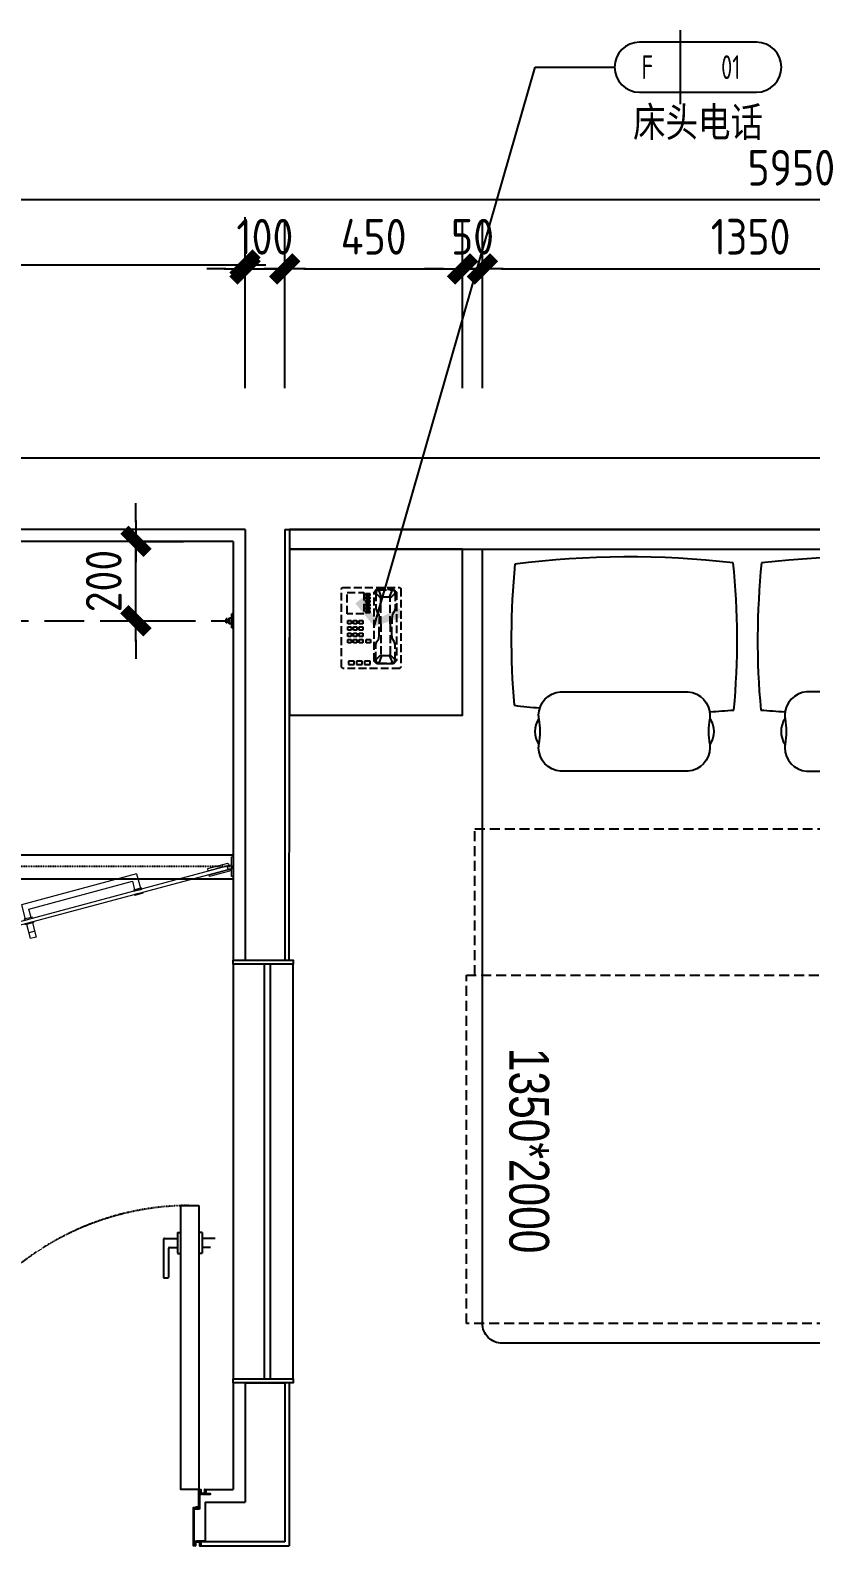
# Model space of a CAD drawing. Extents: x 220391 to 385981, y 332279 to 483868.
# Drawn here: x 259999 to 261963, y 471485 to 475302 of the extents above; entities that cross this region are included whole.
import ezdxf
from ezdxf.enums import TextEntityAlignment as Align

# ---------------------------------------------------------------- set-up
doc = ezdxf.new("R2010")
doc.units = 0
doc.header["$MEASUREMENT"] = 0
for name, pattern in [('115C2家具布置$0$DASH', [0.35, 0.25, -0.1]), ('DASH', [0.35, 0.25, -0.1]), ('DOM-虚线', [0.35, 0.25, -0.1]), ('HIDDEN', [0.375, 0.25, -0.125, 0, 0]), ('HIDDEN2', [0.1875, 0.125, -0.0625])]:
    doc.linetypes.add(name, pattern=pattern)
for name, color, linetype in [('0-索引文字', 50, 'Continuous'), ('F-洁具-DOM', 1, 'Continuous'), ('F-活动家私(0.25)-DOM', 51, 'Continuous'), ('墙体', 4, 'Continuous')]:
    doc.layers.add(name, color=color, linetype=linetype)
doc.layers.add('115C2家具布置$0$P-10-洁具、厨具-Time', color=1, linetype='Continuous', lineweight=0)
doc.styles.add('DOM-romans.shx', font='dim.shx')
doc.styles.add('st', font='', dxfattribs={"width": 0.7})
doc.styles.add('家具平面底图$0$st', font='')
doc.styles.get('st').set_extended_font_data('SimSun')
doc.styles.get('家具平面底图$0$st').set_extended_font_data('YouYuan')
doc.dimstyles.new('DOM_DIM_1 80', dxfattribs={"dimscale": 60, "dimtxt": 1.5, "dimasz": 0.8, "dimexe": 2, "dimexo": 1.5, "dimgap": 0.6, "dimtad": 1, "dimdec": 0, "dimrnd": 5, "dimzin": 12, "dimdsep": 46, "dimtxsty": 'DOM-romans.shx', "dimblk": 'DOM_Dimension_Tick', "dimcen": 0.125, "dimclrd": 44, "dimclre": 44, "dimclrt": 50, "dimadec": 0, "dimazin": 0, "dimtfac": 1, "dimtdec": 0, "dimtix": 1, "dimtmove": 2, "dimatfit": 3, "dimldrblk": 'DOM_Leader_Arrow', "dimfxl": 0, "dimtvp": 1, "dimtolj": 1, "dimtzin": 0, "dimarcsym": 0})

# ---------------------------------------------------------------- blocks, each defined once
blk = doc.blocks.new('*U382')
at = {"color": 8}
for p, q in [((225229.4, -9382.4), (225219.8, -9418.2)), ((225243.9, -9386.3), (225229.4, -9382.4)), ((225234.3, -9422), (225243.9, -9386.3)), ((225240, -9400.8), (225225.5, -9396.9))]:
    blk.add_line(p, q, dxfattribs=at)
for p, q in [((224529.3, -9571.6), (224529.3, -9555.6)), ((224529.3, -9555.6), (224565.3, -9555.6)), ((224565.3, -9571.6), (224529.3, -9571.6)), ((224531.3, -9557.6), (224555.3, -9557.6)), ((224531.3, -9560.6), (224532.3, -9559.6)), ((224531.3, -9566.6), (224531.3, -9560.6)), ((224531.3, -9566.6), (224532.3, -9567.6)), ((224555.3, -9569.6), (224531.3, -9569.6)), ((225084.3, -9559.6), (224532.3, -9559.6)), ((225084.3, -9567.6), (224532.3, -9567.6)), ((224555.3, -9559.6), (224555.3, -9557.6)), ((224565.3, -9559.6), (224555.3, -9559.6)), ((224555.3, -9559.6), (224555.3, -9559.6)), ((224565.3, -9567.6), (224555.3, -9567.6)), ((224555.3, -9567.6), (224555.3, -9569.6)), ((224563.3, -9569.6), (224563.3, -9569.6)), ((224565.3, -9555.6), (224565.3, -9559.6)), ((224565.3, -9571.6), (224565.3, -9567.6)), ((225084.3, -9559.6), (225085.3, -9560.6)), ((225084.3, -9567.6), (225085.3, -9566.6)), ((225085.3, -9560.6), (225085.3, -9566.6))]:
    blk.add_line(p, q)
at = {"ltscale": 1000}
blk.add_line((224531.3, -9569.6), (224531.3, -9557.6), dxfattribs=at)
for points in [[(225724.9, -9563.9), (225723.7, -9564.6), (225107.4, -9399.4), (225106.7, -9398.2), (225108.3, -9392.4), (225109.5, -9391.7), (225725.8, -9556.8), (225726.5, -9558.1)], [(225678.7, -9543.2), (225731.8, -9557.4), (225732.3, -9555.5), (225730.2, -9551.8), (225680, -9538.4)], [(225735.3, -9588.6), (225739.3, -9588.6), (225739.3, -9538.6), (225735.3, -9538.6)], [(225676.1, -9552.9), (225729.2, -9567.1), (225728.7, -9569), (225725, -9571.1), (225674.8, -9557.7)], [(225724.4, -9565.8), (225734.1, -9568.4), (225736.6, -9558.7), (225727, -9556.1)]]:
    blk.add_lwpolyline(points, close=True)
at = {"color": 8}
for points in [[(225230.7, -9435.6), (225213.3, -9430.9), (225214, -9428), (225216.9, -9428.8)], [(225234.3, -9422), (225216.9, -9417.4), (225216.1, -9420.3), (225219, -9421.1)], [(225216.9, -9428.8), (225231.4, -9432.7), (225234.3, -9433.4), (225233.6, -9436.3), (225230.7, -9435.6)], [(225219, -9421.1), (225233.5, -9424.9), (225236.4, -9425.7), (225237.2, -9422.8), (225234.3, -9422)], [(225496.4, -9545.1), (225206.6, -9467.4), (225216.2, -9431.7)], [(225230.7, -9435.6), (225225, -9456.8), (225485.8, -9526.7), (225491.5, -9505.4)], [(225505.9, -9509.3), (225488.6, -9504.7), (225489.3, -9501.8), (225492.2, -9502.5)], [(225509.6, -9495.8), (225492.2, -9491.1), (225491.4, -9494), (225494.3, -9494.8)], [(225492.2, -9502.5), (225506.7, -9506.4), (225509.6, -9507.2), (225508.8, -9510.1), (225505.9, -9509.3)], [(225494.3, -9494.8), (225508.8, -9498.7), (225511.7, -9499.5), (225512.5, -9496.6), (225509.6, -9495.8)], [(225496.4, -9545.1), (225505.9, -9509.3)]]:
    blk.add_lwpolyline(points, dxfattribs=at)
at = {"linetype": '115C2家具布置$0$DASH', "ltscale": 0.2}
blk.add_arc((225720.2, -9561.6), 634.8, 164.8195, 180.1805, dxfattribs=at)
at = {"layer": 'Defpoints', "color": 8, "linetype": '115C2家具布置$0$DASH', "ltscale": 0.1}
blk.add_line((225735.3, -9563.6), (224531.3, -9563.6), dxfattribs=at)
blk = doc.blocks.new('ehrhhsss')
at = {"layer": 'F-活动家私(0.25)-DOM', "color": 8, "linetype": 'DOM-虚线', "ltscale": 80}
for p, q in [((301231.8, 416361.5), (301234.6, 416364.4)), ((301231.8, 416163.2), (301231.8, 416361.5)), ((301234.6, 416364.4), (301378.3, 416364.4)), ((301313.7, 416352.9), (301319.4, 416360)), ((301319.4, 416360), (301362.5, 416360)), ((301325.2, 416358.6), (301319.4, 416355.7)), ((301325.2, 416358.6), (301359.6, 416358.6)), ((301332.3, 416339.9), (301325.2, 416358.6)), ((301352.5, 416339.9), (301359.6, 416358.6)), ((301359.6, 416358.6), (301365.4, 416355.7)), ((301362.5, 416360), (301369.7, 416352.9)), ((301378.3, 416364.4), (301381.2, 416361.5)), ((301381.2, 416361.5), (301381.2, 416163.2)), ((301246.1, 416298.3), (301246.1, 416351.4)), ((301246.1, 416351.4), (301287.8, 416351.4)), ((301287.8, 416351.4), (301287.8, 416298.3)), ((301292.1, 416348.6), (301292.1, 416344.2)), ((301303.6, 416348.6), (301292.1, 416348.6)), ((301292.1, 416344.2), (301303.6, 416344.2)), ((301303.6, 416339.9), (301292.1, 416339.9)), ((301292.1, 416339.9), (301292.1, 416335.6)), ((301292.1, 416335.6), (301303.6, 416335.6)), ((301303.6, 416331.3), (301292.1, 416331.3)), ((301292.1, 416331.3), (301292.1, 416327)), ((301292.1, 416327), (301303.6, 416327)), ((301303.6, 416322.7), (301292.1, 416322.7)), ((301292.1, 416322.7), (301292.1, 416318.4)), ((301292.1, 416318.4), (301303.6, 416318.4)), ((301303.6, 416344.2), (301303.6, 416348.6)), ((301303.6, 416335.6), (301303.6, 416339.9)), ((301303.6, 416327), (301303.6, 416331.3)), ((301303.6, 416318.4), (301303.6, 416322.7)), ((301313.7, 416179), (301313.7, 416352.9)), ((301319.4, 416355.7), (301318, 416350)), ((301318, 416350), (301318, 416311.2)), ((301318, 416350), (301330.9, 416337.1)), ((301330.9, 416337.1), (301332.3, 416339.9)), ((301330.9, 416272.4), (301330.9, 416337.1)), ((301352.5, 416339.9), (301332.3, 416339.9)), ((301353.9, 416337.1), (301352.5, 416339.9)), ((301366.8, 416350), (301353.9, 416337.1)), ((301353.9, 416272.4), (301353.9, 416337.1)), ((301365.4, 416355.7), (301366.8, 416350)), ((301366.8, 416350), (301366.8, 416311.2)), ((301369.7, 416352.9), (301369.7, 416180.4)), ((301287.8, 416298.3), (301246.1, 416298.3)), ((301247.6, 416281), (301256.2, 416281)), ((301247.6, 416272.4), (301247.6, 416281)), ((301256.2, 416281), (301256.2, 416272.4)), ((301261.9, 416281), (301270.6, 416281)), ((301261.9, 416272.4), (301261.9, 416281)), ((301270.6, 416281), (301270.6, 416272.4)), ((301276.3, 416272.4), (301276.3, 416281)), ((301276.3, 416281), (301284.9, 416281)), ((301284.9, 416281), (301284.9, 416272.4)), ((301303.6, 416314.1), (301292.1, 416314.1)), ((301292.1, 416314.1), (301292.1, 416309.8)), ((301292.1, 416309.8), (301303.6, 416309.8)), ((301303.6, 416305.4), (301292.1, 416305.4)), ((301292.1, 416305.4), (301292.1, 416301.1)), ((301292.1, 416301.1), (301303.6, 416301.1)), ((301303.6, 416309.8), (301303.6, 416314.1)), ((301303.6, 416301.1), (301303.6, 416305.4)), ((301318, 416311.2), (301320.9, 416304)), ((301320.9, 416304), (301325.2, 416296.8)), ((301325.2, 416296.8), (301326.6, 416286.8)), ((301326.6, 416286.8), (301326.6, 416272.4)), ((301359.6, 416296.8), (301358.2, 416286.8)), ((301358.2, 416286.8), (301358.2, 416272.4)), ((301364, 416304), (301359.6, 416296.8)), ((301366.8, 416311.2), (301364, 416304)), ((301256.2, 416272.4), (301247.6, 416272.4)), ((301247.6, 416265.2), (301256.2, 416265.2)), ((301247.6, 416256.6), (301247.6, 416265.2)), ((301256.2, 416256.6), (301247.6, 416256.6)), ((301247.6, 416249.4), (301256.2, 416249.4)), ((301247.6, 416240.8), (301247.6, 416249.4)), ((301256.2, 416265.2), (301256.2, 416256.6)), ((301256.2, 416249.4), (301256.2, 416240.8)), ((301270.6, 416272.4), (301261.9, 416272.4)), ((301261.9, 416265.2), (301270.6, 416265.2)), ((301261.9, 416256.6), (301261.9, 416265.2)), ((301270.6, 416256.6), (301261.9, 416256.6)), ((301261.9, 416249.4), (301270.6, 416249.4)), ((301261.9, 416240.8), (301261.9, 416249.4)), ((301270.6, 416265.2), (301270.6, 416256.6)), ((301270.6, 416249.4), (301270.6, 416240.8)), ((301284.9, 416272.4), (301276.3, 416272.4)), ((301276.3, 416265.2), (301284.9, 416265.2)), ((301276.3, 416256.6), (301276.3, 416265.2)), ((301284.9, 416256.6), (301276.3, 416256.6)), ((301276.3, 416240.8), (301276.3, 416249.4)), ((301276.3, 416249.4), (301284.9, 416249.4)), ((301284.9, 416265.2), (301284.9, 416256.6)), ((301284.9, 416249.4), (301284.9, 416240.8)), ((301325.2, 416235), (301326.6, 416245.1)), ((301326.6, 416245.1), (301326.6, 416272.4)), ((301330.9, 416272.4), (301330.9, 416194.8)), ((301353.9, 416272.4), (301353.9, 416194.8)), ((301358.2, 416245.1), (301358.2, 416272.4)), ((301359.6, 416235), (301358.2, 416245.1)), ((301256.2, 416240.8), (301247.6, 416240.8)), ((301247.6, 416233.6), (301256.2, 416233.6)), ((301247.6, 416225), (301247.6, 416233.6)), ((301256.2, 416225), (301247.6, 416225)), ((301256.2, 416233.6), (301256.2, 416225)), ((301270.6, 416240.8), (301261.9, 416240.8)), ((301261.9, 416233.6), (301270.6, 416233.6)), ((301261.9, 416225), (301261.9, 416233.6)), ((301270.6, 416225), (301261.9, 416225)), ((301270.6, 416233.6), (301270.6, 416225)), ((301284.9, 416240.8), (301276.3, 416240.8)), ((301276.3, 416233.6), (301284.9, 416233.6)), ((301276.3, 416225), (301276.3, 416233.6)), ((301284.9, 416225), (301276.3, 416225)), ((301284.9, 416233.6), (301284.9, 416225)), ((301293.6, 416225), (301293.6, 416233.6)), ((301293.6, 416233.6), (301305, 416233.6)), ((301305, 416225), (301293.6, 416225)), ((301305, 416233.6), (301305, 416225)), ((301318, 416220.7), (301320.9, 416227.9)), ((301318, 416181.9), (301318, 416220.7)), ((301320.9, 416227.9), (301325.2, 416235)), ((301364, 416227.9), (301359.6, 416235)), ((301366.8, 416220.7), (301364, 416227.9)), ((301366.8, 416181.9), (301366.8, 416220.7)), ((301249, 416179), (301249, 416170.4)), ((301263.4, 416179), (301249, 416179)), ((301249, 416170.4), (301263.4, 416170.4)), ((301263.4, 416170.4), (301263.4, 416179)), ((301269.1, 416179), (301269.1, 416170.4)), ((301283.5, 416179), (301269.1, 416179)), ((301269.1, 416170.4), (301283.5, 416170.4)), ((301283.5, 416170.4), (301283.5, 416179)), ((301303.6, 416179), (301289.2, 416179)), ((301289.2, 416179), (301289.2, 416170.4)), ((301289.2, 416170.4), (301303.6, 416170.4)), ((301303.6, 416170.4), (301303.6, 416179)), ((301320.9, 416171.8), (301313.7, 416179)), ((301318, 416181.9), (301330.9, 416194.8)), ((301319.4, 416176.1), (301318, 416181.9)), ((301325.2, 416173.3), (301319.4, 416176.1)), ((301341.1, 416171.8), (301320.9, 416171.8)), ((301362.5, 416171.8), (301320.9, 416171.8)), ((301332.3, 416191.9), (301325.2, 416173.3)), ((301325.2, 416173.3), (301341, 416173.3)), ((301325.2, 416173.3), (301359.6, 416173.3)), ((301330.9, 416194.8), (301332.3, 416191.9)), ((301352.5, 416191.9), (301332.3, 416191.9)), ((301353.9, 416194.8), (301352.5, 416191.9)), ((301352.5, 416191.9), (301359.6, 416173.3)), ((301366.8, 416181.9), (301353.9, 416194.8)), ((301359.6, 416173.3), (301365.4, 416176.1)), ((301369.7, 416180.4), (301362.5, 416171.8)), ((301365.4, 416176.1), (301366.8, 416181.9)), ((301234.6, 416160.3), (301231.8, 416163.2)), ((301378.3, 416160.3), (301234.6, 416160.3)), ((301381.2, 416163.2), (301378.3, 416160.3))]:
    blk.add_line(p, q, dxfattribs=at)
blk = doc.blocks.new('A$C24FB7273')
at = {"color": 8, "linetype": 'HIDDEN', "ltscale": 100}
for p in [(-704.2, -212.5), (-1191.3, -717)]:
    blk.add_line(p, (-1191.3, -212.5), dxfattribs=at)
for points in [[(-1072.6, -594), (-1072.6, -717), (-1950, -717), (-1950, 715.5), (-1072.6, 715.5), (-1072.6, -212.5)], [(-1072.6, 693.8), (-704.2, 693.8), (-704.2, -695.4), (-1072.6, -695.4)], [(-704.2, -212.5), (-1191.3, -717)]]:
    blk.add_lwpolyline(points, dxfattribs=at)
blk.add_lwpolyline([(0, -675), (-1950, -675, -0.414214), (-2000, -625), (-2000, 625, -0.414214), (-1950, 675), (0, 675)], format="xyb", close=True)
at = {"color": 8}
for points in [[(-426.5, 532.9, 0.307692), (-491.5, 532.9, -1.888889)], [(-559, 157.2), (-559, 478.5, -0.392708), (-499.8, 533.5, -0.035252), (-491.5, 532.9, 0.092308), (-426.5, 532.9, -0.035252), (-418.1, 533.5, -0.392708), (-359, 478.5), (-359, 157.2, -0.392708), (-418.1, 102.3, -0.035252), (-426.5, 102.9, 0.092308), (-491.5, 102.9, -0.035252), (-499.8, 102.3, -0.392708), (-559, 157.2, 27.022466)], [(-426.5, 102.9, -0.307692), (-491.5, 102.9, 1.888889)], [(-559, -141.1), (-559, -462.4, 0.392708), (-499.8, -517.3, 0.035252), (-491.5, -516.7, -0.092308), (-426.5, -516.7, 0.035252), (-418.1, -517.3, 0.392708), (-359, -462.4), (-359, -141.1, 0.392708), (-418.1, -86.2, 0.035252), (-426.5, -86.7, -0.092308), (-491.5, -86.7, 0.035252), (-499.8, -86.2, 0.392708), (-559, -141.1, -27.022466)], [(-426.5, -86.7, 0.307692), (-491.5, -86.7, -1.888889)], [(-426.5, -516.7, -0.307692), (-491.5, -516.7, 1.888889)]]:
    blk.add_lwpolyline(points, format="xyb", dxfattribs=at)
for centre, radius, start, end in [((3293.2, 181.1), 3709.4, 173.5905, 174.5939), ((-224.7, -1310.4), 1912.9, 84.391, 95.0469), ((-2294.8, 303.1), 2275.6, 353.4552, 7.3296), ((3293.2, 331.1), 3709.4, 183.5253, 184.4716), ((-229, 1946.7), 1912.9, 264.724, 275.851), ((3293.2, -314.9), 3709.4, 175.5284, 176.4747), ((-229, -1930.5), 1912.9, 84.149, 95.276), ((-2294.8, -287), 2275.6, 352.6704, 6.5448), ((3293.2, -164.9), 3709.4, 185.4061, 186.4095), ((-224.7, 1326.5), 1912.9, 264.9531, 275.609)]:
    blk.add_arc(centre, radius, start, end, dxfattribs=at)
at = {"layer": 'F-活动家私(0.25)-DOM', "color": 8, "style": '家具平面底图$0$st', "width": 0.8}
blk.add_text('1350*2000', height=100, rotation=180, dxfattribs=at).set_placement((-1514.8, 557.2), align=Align.MIDDLE_CENTER)
blk = doc.blocks.new('A$C0550754B')
at = {"layer": 'F-洁具-DOM'}
for p, q in [((0, 0), (-35, 0)), ((-22.5, 11.7), (-22.5, 14.3)), ((-12.5, 14.3), (-22.5, 14.3)), ((-22.5, 11.7), (-20.8, 11.7)), ((-22.5, 6.3), (-22.5, 9)), ((-22.5, 9), (-20.8, 9)), ((-21, 0), (-21, 0)), ((-12.5, 11.7), (-14.2, 11.7)), ((-12.5, 9), (-14.2, 9)), ((-14, 0), (-14, 0)), ((-12.5, 11.7), (-12.5, 14.3)), ((-12.5, 6.3), (-12.5, 9))]:
    blk.add_line(p, q, dxfattribs=at)
blk.add_lwpolyline([(0, 0), (0, -3), (-35, -3), (-35, 0)], dxfattribs=at)
blk.add_lwpolyline([(-25, 6.3), (-25, 0), (-10, 0), (-10, 6.3)], close=True, dxfattribs=at)
for centre, start, end in [((-20.8, 10.3), 270, 90), ((-14.2, 10.3), 90, 270)]:
    blk.add_arc(centre, 1.33, start, end, dxfattribs=at)
blk = doc.blocks.new('DOM_Dimension_Tick')
at = {"color": 0, "linetype": 'ByBlock'}
for p, q in [((-1.091, 0), (0, 0)), ((0, 0), (1.091, 0))]:
    blk.add_line(p, q, dxfattribs=at)
at = {"color": 0, "linetype": 'Continuous', "const_width": 0.608}
blk.add_lwpolyline([(-0.61, -0.61), (0.61, 0.61)], dxfattribs=at)
blk = doc.blocks.new('*D594')
at = {"color": 44, "lineweight": -2, "transparency": 16777216}
for p, q in [((260264.4, 474063.1), (260264.4, 474111.1)), ((260264.4, 474015.1), (260384.4, 474015.1)), ((260264.4, 473815.1), (260264.4, 474015.1)), ((260264.4, 473815.1), (260384.4, 473815.1)), ((260264.4, 473767.1), (260264.4, 473719.1))]:
    blk.add_line(p, q, dxfattribs=at)
at = {"layer": 'Defpoints', "color": 0, "transparency": 16777216}
for p in [(260180.7, 474015.1), (260264.4, 474015.1), (260180.7, 473815.1)]:
    blk.add_point(p, dxfattribs=at)
at = {"color": 44, "lineweight": -2, "transparency": 16777216, "xscale": 48, "yscale": 48, "zscale": 48}
for p, rotation in [((260264.4, 474015.1), 270), ((260264.4, 473815.1), 90)]:
    blk.add_blockref('DOM_Dimension_Tick', p, dxfattribs=dict(at, rotation=rotation))
at = {"color": 50, "transparency": 16777216, "insert": (260183.4, 473915.1), "char_height": 90, "attachment_point": 5, "rotation": 90, "style": 'DOM-romans.shx'}
blk.add_mtext('\\A1;200', dxfattribs=at)
blk = doc.blocks.new('DOM_Leader_Arrow')
at = {"color": 0, "linetype": 'ByBlock'}
blk.add_line((0, 0), (-1.5, 0), dxfattribs=at)
for points in [[(-1.288, 1.003), (-0.895, 1.278), (-0.36, 0), (0, 0)], [(-1.288, -1.003), (-0.895, -1.278), (-0.36, 0), (0, 0)]]:
    blk.add_solid(points, dxfattribs=at)
blk = doc.blocks.new('*D598')
at = {"color": 44, "lineweight": -2, "transparency": 16777216}
for p, q in [((258939, 474411.4), (258939, 474831.4)), ((260539, 474411.4), (260539, 474831.4)), ((258987, 474711.4), (260491, 474711.4))]:
    blk.add_line(p, q, dxfattribs=at)
at = {"layer": 'Defpoints', "color": 0, "transparency": 16777216}
for p in [(260539, 474711.4), (260539, 473247.3), (258939, 473195.1)]:
    blk.add_point(p, dxfattribs=at)
at = {"color": 44, "lineweight": -2, "transparency": 16777216, "xscale": 48, "yscale": 48, "zscale": 48, "rotation": 180}
blk.add_blockref('DOM_Dimension_Tick', (258939, 474711.4), dxfattribs=at)
at = {"color": 44, "lineweight": -2, "transparency": 16777216, "xscale": 48, "yscale": 48, "zscale": 48}
blk.add_blockref('DOM_Dimension_Tick', (260539, 474711.4), dxfattribs=at)
at = {"color": 50, "transparency": 16777216, "insert": (259739, 474792.4), "char_height": 90, "attachment_point": 5, "style": 'DOM-romans.shx'}
blk.add_mtext('\\A1;1600', dxfattribs=at)
blk = doc.blocks.new('*D599')
at = {"color": 44, "lineweight": -2, "transparency": 16777216}
for p, q in [((260539, 474401.4), (260539, 474821.4)), ((260639, 474401.4), (260639, 474821.4)), ((260491, 474701.4), (260443, 474701.4)), ((260539, 474701.4), (260639, 474701.4)), ((260687, 474701.4), (260735, 474701.4))]:
    blk.add_line(p, q, dxfattribs=at)
at = {"layer": 'Defpoints', "color": 0, "transparency": 16777216}
for p in [(260639, 474701.4), (260639, 474045.1), (260539, 473237.3)]:
    blk.add_point(p, dxfattribs=at)
at = {"color": 44, "lineweight": -2, "transparency": 16777216, "xscale": 48, "yscale": 48, "zscale": 48}
blk.add_blockref('DOM_Dimension_Tick', (260539, 474701.4), dxfattribs=at)
at = {"color": 44, "lineweight": -2, "transparency": 16777216, "xscale": 48, "yscale": 48, "zscale": 48, "rotation": 180}
blk.add_blockref('DOM_Dimension_Tick', (260639, 474701.4), dxfattribs=at)
at = {"color": 50, "transparency": 16777216, "insert": (260589, 474782.4), "char_height": 90, "attachment_point": 5, "style": 'DOM-romans.shx'}
blk.add_mtext('\\A1;100', dxfattribs=at)
blk = doc.blocks.new('*D600')
at = {"color": 44, "lineweight": -2, "transparency": 16777216}
for p, q in [((260639, 474401.4), (260639, 474821.4)), ((261086.7, 474401.4), (261086.7, 474821.4)), ((260687, 474701.4), (261038.7, 474701.4))]:
    blk.add_line(p, q, dxfattribs=at)
at = {"layer": 'Defpoints', "color": 0, "transparency": 16777216}
for p in [(261086.7, 474701.4), (260639, 474045.1), (261086.7, 473995.1)]:
    blk.add_point(p, dxfattribs=at)
at = {"color": 44, "lineweight": -2, "transparency": 16777216, "xscale": 48, "yscale": 48, "zscale": 48, "rotation": 180}
blk.add_blockref('DOM_Dimension_Tick', (260639, 474701.4), dxfattribs=at)
at = {"color": 44, "lineweight": -2, "transparency": 16777216, "xscale": 48, "yscale": 48, "zscale": 48}
blk.add_blockref('DOM_Dimension_Tick', (261086.7, 474701.4), dxfattribs=at)
at = {"color": 50, "transparency": 16777216, "insert": (260862.8, 474782.4), "char_height": 90, "attachment_point": 5, "style": 'DOM-romans.shx'}
blk.add_mtext('\\A1;450', dxfattribs=at)
blk = doc.blocks.new('*D601')
at = {"color": 44, "lineweight": -2, "transparency": 16777216}
for p, q in [((261136.7, 474401.4), (261136.7, 474821.4)), ((262486.7, 474401.4), (262486.7, 474821.4)), ((261184.7, 474701.4), (262438.7, 474701.4))]:
    blk.add_line(p, q, dxfattribs=at)
at = {"layer": 'Defpoints', "color": 0, "transparency": 16777216}
for p in [(262486.7, 474701.4), (261136.7, 473995.1), (262486.7, 473995.1)]:
    blk.add_point(p, dxfattribs=at)
at = {"color": 44, "lineweight": -2, "transparency": 16777216, "xscale": 48, "yscale": 48, "zscale": 48, "rotation": 180}
blk.add_blockref('DOM_Dimension_Tick', (261136.7, 474701.4), dxfattribs=at)
at = {"color": 44, "lineweight": -2, "transparency": 16777216, "xscale": 48, "yscale": 48, "zscale": 48}
blk.add_blockref('DOM_Dimension_Tick', (262486.7, 474701.4), dxfattribs=at)
at = {"color": 50, "transparency": 16777216, "insert": (261811.7, 474782.4), "char_height": 90, "attachment_point": 5, "style": 'DOM-romans.shx'}
blk.add_mtext('\\A1;1350', dxfattribs=at)
blk = doc.blocks.new('*D606')
at = {"color": 44, "lineweight": -2, "transparency": 16777216}
for p, q in [((258939, 474575.3), (258939, 474995.3)), ((264889.3, 474575.3), (264889.3, 474995.3)), ((264841.3, 474875.3), (258987, 474875.3))]:
    blk.add_line(p, q, dxfattribs=at)
at = {"layer": 'Defpoints', "color": 0, "transparency": 16777216}
for p in [(258939, 474875.3), (258939, 473951), (264889.3, 473951)]:
    blk.add_point(p, dxfattribs=at)
at = {"color": 44, "lineweight": -2, "transparency": 16777216, "xscale": 48, "yscale": 48, "zscale": 48, "rotation": 180}
blk.add_blockref('DOM_Dimension_Tick', (258939, 474875.3), dxfattribs=at)
at = {"color": 44, "lineweight": -2, "transparency": 16777216, "xscale": 48, "yscale": 48, "zscale": 48}
blk.add_blockref('DOM_Dimension_Tick', (264889.3, 474875.3), dxfattribs=at)
at = {"color": 50, "transparency": 16777216, "insert": (261914.2, 474956.3), "char_height": 90, "attachment_point": 5, "style": 'DOM-romans.shx'}
blk.add_mtext('\\A1;5950', dxfattribs=at)
blk = doc.blocks.new('A$C3322af70')
at = {"color": 3, "ltscale": 0.001}
blk.add_lwpolyline([(-0.5, 0), (0.8, -0.8), (0, 0.5)], dxfattribs=at)
blk = doc.blocks.new('*D799')
at = {"color": 44, "lineweight": -2, "transparency": 16777216}
for p, q in [((261086.7, 474401.4), (261086.7, 474821.4)), ((261136.7, 474401.4), (261136.7, 474821.4)), ((261038.7, 474701.4), (260990.7, 474701.4)), ((261136.7, 474701.4), (261086.7, 474701.4)), ((261184.7, 474701.4), (261232.7, 474701.4))]:
    blk.add_line(p, q, dxfattribs=at)
at = {"layer": 'Defpoints', "color": 0, "transparency": 16777216}
for p in [(261086.7, 474701.4), (261086.7, 473862.9), (261136.7, 473862.9)]:
    blk.add_point(p, dxfattribs=at)
at = {"color": 44, "lineweight": -2, "transparency": 16777216, "xscale": 48, "yscale": 48, "zscale": 48}
blk.add_blockref('DOM_Dimension_Tick', (261086.7, 474701.4), dxfattribs=at)
at = {"color": 44, "lineweight": -2, "transparency": 16777216, "xscale": 48, "yscale": 48, "zscale": 48, "rotation": 180}
blk.add_blockref('DOM_Dimension_Tick', (261136.7, 474701.4), dxfattribs=at)
at = {"color": 50, "transparency": 16777216, "insert": (261111.7, 474782.4), "char_height": 90, "attachment_point": 5, "style": 'DOM-romans.shx'}
blk.add_mtext('\\A1;50', dxfattribs=at)
blk = doc.blocks.new('DOM-立面家具标注符号-002')
blk.add_line((0, 3.1), (0, -3.1))
at = {"color": 150}
blk.add_lwpolyline([(-3.4, 2.1, 1), (-3.4, -2.1), (6.4, -2.1, 1), (6.4, 2.1)], format="xyb", close=True, dxfattribs=at)
at = {"style": 'st', "width": 0.8, "flags": 4}
blk.add_attdef('ITEM6', text='', height=2.5, dxfattribs=at).set_placement((-6, 0), align=Align.MIDDLE_RIGHT)
at = {"style": 'DOM-romans.shx', "width": 0.8}
for tag, flags, p in [('NUM1', 12, (-2.75, 0)), ('NUM2', 4, (4.25, 0)), ('NUM4', 4, (1.5, -4.6)), ('NUM5', 4, (1.5, -7.6))]:
    blk.add_attdef(tag, text='', height=2, dxfattribs=dict(at, flags=flags)).set_placement(p, align=Align.MIDDLE)
at = {"style": 'st', "width": 0.8, "flags": 4}
blk.add_attdef('NUM3', text='', height=2.5, dxfattribs=at).set_placement((9, 0), align=Align.MIDDLE_LEFT)
blk.add_attdef('NUM7', text='', height=2.5, dxfattribs=at).set_placement((1.5, -10.85), align=Align.MIDDLE_CENTER)

msp = doc.modelspace()

# ---------------------------------------------------------------- hatches: boundary and pattern name
for points in [[(260451.9, 471615.1), (260452, 471615.2), (260452, 471615.6), (260451.9, 471615.7), (260440.2, 471615.7), (260439.4, 471616.5), (260439.4, 471620.3), (260441.2, 471620.3), (260441.4, 471620.5), (260441.4, 471625.3), (260441.3, 471625.4), (260440.7, 471625.4), (260440.6, 471625.3), (260440.6, 471621.5), (260440.3, 471621.3), (260438.8, 471621.3), (260438.6, 471621.5), (260438.6, 471622.9), (260438.2, 471623.2), (260438.2, 471623.5), (260438.6, 471623.5), (260438.6, 471623.9), (260438.2, 471623.9), (260438.2, 471624.3), (260438.6, 471624.3), (260438.6, 471624.7), (260438.2, 471624.7), (260438.2, 471625.1), (260438.6, 471625.1), (260438.6, 471625.5), (260438.2, 471625.5), (260438.2, 471626.3), (260438.2, 471626.3), (260437.5, 471626.3), (260437.4, 471626.3), (260437.4, 471616.3), (260425.3, 471616.3), (260425.2, 471616.3), (260425.2, 471615.6), (260425.3, 471615.5), (260426.2, 471615.5), (260426.2, 471615.1), (260426.6, 471615.1), (260426.6, 471615.5), (260427, 471615.5), (260427, 471615.1), (260427.4, 471615.1), (260427.4, 471615.5), (260427.8, 471615.5), (260427.8, 471615.1), (260428.2, 471615.1), (260428.2, 471615.5), (260428.7, 471615.5), (260428.7, 471615.1), (260429.1, 471615.1), (260429.1, 471615.5), (260429.5, 471615.5), (260429.5, 471615.1), (260429.9, 471615.1), (260429.9, 471615.5), (260430.3, 471615.5), (260430.3, 471615.1), (260430.7, 471615.1), (260430.7, 471615.5), (260431.1, 471615.5), (260431.1, 471615.1), (260431.5, 471615.1), (260431.5, 471615.5), (260431.8, 471615.5), (260432.1, 471615.1)], [(260438.9, 471496.3), (260439, 471496.3), (260439, 471495.9), (260438.9, 471495.8), (260427.2, 471495.8), (260426.4, 471495), (260426.4, 471491.2), (260428.2, 471491.2), (260428.4, 471490.9), (260428.4, 471486.2), (260428.4, 471486.1), (260427.7, 471486.1), (260427.6, 471486.2), (260427.6, 471490), (260427.4, 471490.2), (260425.9, 471490.2), (260425.6, 471490), (260425.6, 471488.6), (260425.3, 471488.3), (260425.3, 471488), (260425.6, 471488), (260425.6, 471487.6), (260425.3, 471487.6), (260425.3, 471487.1), (260425.6, 471487.1), (260425.6, 471486.7), (260425.3, 471486.7), (260425.3, 471486.3), (260425.6, 471486.3), (260425.6, 471485.9), (260425.3, 471485.9), (260425.3, 471485.2), (260425.2, 471485.1), (260424.6, 471485.1), (260424.5, 471485.2), (260424.5, 471495.1), (260412.3, 471495.1), (260412.2, 471495.2), (260412.2, 471495.9), (260412.4, 471496), (260413.3, 471496), (260413.3, 471496.3), (260413.7, 471496.3), (260413.7, 471496), (260414.1, 471496), (260414.1, 471496.3), (260414.5, 471496.3), (260414.5, 471496), (260414.9, 471496), (260414.9, 471496.3), (260415.3, 471496.3), (260415.3, 471496), (260415.7, 471496), (260415.7, 471496.3), (260416.1, 471496.3), (260416.1, 471496), (260416.5, 471496), (260416.5, 471496.3), (260416.9, 471496.3), (260416.9, 471496), (260417.3, 471496), (260417.3, 471496.3), (260417.7, 471496.3), (260417.7, 471496), (260418.1, 471496), (260418.1, 471496.3), (260418.5, 471496.3), (260418.5, 471496), (260418.9, 471496), (260419.2, 471496.3)]]:
    msp.add_hatch(color=250).paths.add_polyline_path(points)

# ---------------------------------------------------------------- linework, layer by layer
at = {"color": 8}
for p, q in [((260650.1, 472960), (260651.5, 474045.1)), ((259299, 473225.1), (260509, 473225.1)), ((259299, 473165.1), (260509, 473165.1)), ((260509, 472950), (260509, 471905.1)), ((260660.2, 471905.1), (260660.2, 472950)), ((260650.2, 471895.1), (260650.2, 471485.1)), ((260424.9, 471485.1), (260650.2, 471485.1))]:
    msp.add_line(p, q, dxfattribs=at)
at = {"color": 4}
for p, q in [((260539, 472960), (260639, 472960)), ((260539, 471895.1), (260639, 471895.1)), ((260539, 471895.1), (260639, 471895.1)), ((260439, 471595.1), (260439, 471495.1))]:
    msp.add_line(p, q, dxfattribs=at)
at = {"color": 3}
for p, q in [((260587, 472950), (260587.1, 471905.1)), ((260602, 472950), (260602.1, 471905.1))]:
    msp.add_line(p, q, dxfattribs=at)
at = {"color": 8, "linetype": 'HIDDEN2', "ltscale": 10}
for p, q in [((260333.6, 472256.5), (260333.6, 472159.5)), ((260336.1, 472259), (260369.2, 472259)), ((260369.2, 472274), (260369.2, 472221)), ((260369.2, 472274), (260377.7, 472274)), ((260377.7, 472221), (260377.7, 472274)), ((260430.9, 472274), (260422.4, 472274)), ((260430.9, 472274), (260430.9, 472221)), ((260464.1, 472259), (260430.9, 472259)), ((260346.7, 472235), (260346.7, 472159.5)), ((260347.7, 472236), (260369.2, 472236)), ((260369.2, 472221), (260377.7, 472221)), ((260430.9, 472221), (260422.4, 472221)), ((260452.4, 472236), (260430.9, 472236)), ((260333.6, 472159.5), (260346.7, 472159.5))]:
    msp.add_line(p, q, dxfattribs=at)
at = {"color": 3, "ltscale": 0.001}
for p, q in [((260424.1, 471625.1), (260424.1, 471577.1)), ((260413.2, 471579.7), (260413.2, 471577.1)), ((260424.1, 471577.1), (260413.2, 471577.1))]:
    msp.add_line(p, q, dxfattribs=at)
at = {"color": 2, "elevation": 0}
for points in [[(260651.4, 473995.1), (264889.4, 473995.1), (264889.4, 474045.1), (260651.4, 474045.2)], [(260651.4, 473577.1), (261086.7, 473577.1), (261086.7, 473995.1), (260651.4, 473995.1)]]:
    msp.add_lwpolyline(points, close=True, dxfattribs=at)
at = {"color": 1}
for points in [[(260538.9, 472950), (260508.9, 472950), (260508.9, 472960), (260650.1, 472960), (260660.1, 472960), (260660.1, 472950)], [(260422.4, 472342.1), (260422.4, 471626.3), (260377.7, 471626.3), (260377.7, 472342.1)], [(260539, 471895.1), (260509, 471895.1), (260509, 471905.1), (260650.2, 471905.1), (260660.2, 471905.1), (260660.2, 471895.1)], [(260426.6, 471615.1), (260426.6, 471615.5), (260427, 471615.5), (260427, 471615.1), (260427.4, 471615.1), (260427.4, 471615.5), (260427.8, 471615.5), (260427.8, 471615.1), (260428.2, 471615.1), (260428.2, 471615.5), (260428.7, 471615.5), (260428.7, 471615.1), (260429.1, 471615.1), (260429.1, 471615.5), (260429.5, 471615.5), (260429.5, 471615.1), (260429.9, 471615.1), (260429.9, 471615.5), (260430.3, 471615.5), (260430.3, 471615.1), (260430.7, 471615.1), (260430.7, 471615.5), (260431.1, 471615.5), (260431.1, 471615.1), (260431.5, 471615.1), (260431.5, 471615.5), (260431.8, 471615.5), (260432.1, 471615.1), (260451.9, 471615.1), (260452, 471615.2), (260452, 471615.6), (260451.9, 471615.7), (260440.2, 471615.7), (260439.4, 471616.5), (260439.4, 471620.3), (260441.2, 471620.3), (260441.4, 471620.5), (260441.4, 471625.3), (260441.3, 471625.4), (260440.7, 471625.4), (260440.6, 471625.3), (260440.6, 471621.5), (260440.3, 471621.3), (260438.8, 471621.3), (260438.6, 471621.5), (260438.6, 471622.9), (260438.2, 471623.2), (260438.2, 471623.5), (260438.6, 471623.5), (260438.6, 471623.9), (260438.2, 471623.9), (260438.2, 471624.3), (260438.6, 471624.3), (260438.6, 471624.7), (260438.2, 471624.7), (260438.2, 471625.1), (260438.6, 471625.1), (260438.6, 471625.5), (260438.2, 471625.5), (260438.2, 471626.3), (260438.2, 471626.3), (260437.5, 471626.3), (260437.4, 471626.3), (260437.4, 471616.3), (260425.3, 471616.3), (260425.2, 471616.3), (260425.2, 471615.6), (260425.3, 471615.5), (260426.2, 471615.5), (260426.2, 471615.1)], [(260414.5, 471496.3), (260414.1, 471496.3), (260414.1, 471496), (260413.7, 471496), (260413.7, 471496.3), (260413.3, 471496.3), (260413.3, 471496), (260412.4, 471496), (260412.2, 471495.9), (260412.2, 471495.2), (260412.3, 471495.1), (260424.5, 471495.1), (260424.5, 471485.2), (260424.6, 471485.1), (260425.2, 471485.1), (260425.3, 471485.2), (260425.3, 471485.9), (260425.6, 471485.9), (260425.6, 471486.3), (260425.3, 471486.3), (260425.3, 471486.7), (260425.6, 471486.7), (260425.6, 471487.1), (260425.3, 471487.1), (260425.3, 471487.6), (260425.6, 471487.6), (260425.6, 471488), (260425.3, 471488), (260425.3, 471488.3), (260425.6, 471488.6), (260425.6, 471490), (260425.9, 471490.2), (260427.4, 471490.2), (260427.6, 471490), (260427.6, 471486.2), (260427.7, 471486.1), (260428.4, 471486.1), (260428.4, 471486.2), (260428.4, 471490.9), (260428.2, 471491.2), (260426.4, 471491.2), (260426.4, 471495), (260427.2, 471495.8), (260438.9, 471495.8), (260439, 471495.9), (260439, 471496.3), (260438.9, 471496.3), (260419.2, 471496.3), (260418.9, 471496), (260418.5, 471496), (260418.5, 471496.3), (260418.1, 471496.3), (260418.1, 471496), (260417.7, 471496), (260417.7, 471496.3), (260417.3, 471496.3), (260417.3, 471496), (260416.9, 471496), (260416.9, 471496.3), (260416.5, 471496.3), (260416.5, 471496), (260416.1, 471496), (260416.1, 471496.3), (260415.7, 471496.3), (260415.7, 471496), (260415.3, 471496), (260415.3, 471496.3), (260414.9, 471496.3), (260414.9, 471496), (260414.5, 471496)]]:
    msp.add_lwpolyline(points, close=True, dxfattribs=at)
at = {"color": 3, "ltscale": 0.001}
for points in [[(260413.2, 471486.8), (260413.2, 471495.1), (260414.4, 471495.1), (260414.4, 471485.1), (260409.4, 471485.1), (260409.4, 471495.1), (260409.4, 471581.3), (260414.4, 471581.3), (260414.4, 471578.3), (260422.4, 471578.3), (260422.4, 471581.3), (260422.4, 471616.3), (260422.4, 471626.3), (260427.4, 471626.3), (260427.4, 471616.3), (260426.2, 471616.3), (260426.2, 471624.7)], [(260425.8, 471625.1), (260424.1, 471625.1)], [(260410.6, 471579.7), (260410.6, 471495.1), (260410.6, 471486.8)]]:
    msp.add_lwpolyline(points, dxfattribs=at)
at = {"color": 3, "ltscale": 0.001, "elevation": 0}
msp.add_lwpolyline([(260412.8, 471580.1), (260411.1, 471580.1)], dxfattribs=at)
at = {"color": 1, "ltscale": 0.001}
for points in [[(260414.4, 471578.3), (260414.4, 471580.1, -0.267949), (260415.9, 471582.7, -0.267949), (260420.9, 471582.7, -0.267949), (260422.4, 471580.1), (260422.4, 471578.3)], [(260415.9, 471579.8), (260415.9, 471580.1, -0.267949), (260416.7, 471581.4, -0.267949), (260420.2, 471581.4, -0.267949), (260420.9, 471580.1), (260420.9, 471579.8)]]:
    msp.add_lwpolyline(points, format="xyb", close=True, dxfattribs=at)
at = {"color": 2, "ltscale": 0.001}
msp.add_lwpolyline([(260411.1, 471486.3), (260412.8, 471486.3)], dxfattribs=at)
at = {"color": 8, "linetype": 'DASH', "ltscale": 0.25}
msp.add_arc((260400.2, 471647.3), 694.8, 90.301, 183.3834, dxfattribs=at)
at = {"color": 8, "linetype": 'HIDDEN2', "ltscale": 10}
for centre, radius in [((260336.1, 472256.5), 2.5), ((260347.7, 472235), 1)]:
    msp.add_arc(centre, radius, 90, 180, dxfattribs=at)
at = {"layer": 'F-洁具-DOM', "color": 8, "linetype": 'DASH', "ltscale": 400}
msp.add_line((259334, 473815.1), (260491.7, 473815.1), dxfattribs=at)
at = {"layer": '墙体'}
for p, q in [((259269, 474225.2), (265069.3, 474225.1)), ((260459, 474045.1), (259269, 474045.1)), ((260439, 471595.1), (260539, 471595.1)), ((260639, 471495.1), (260439, 471495.1))]:
    msp.add_line(p, q, dxfattribs=at)
at = {"layer": '墙体', "color": 4}
for p, q in [((260539, 474045.1), (259269, 474045.1)), ((260539, 474045.1), (260539, 472960)), ((260639, 474045.1), (260639, 472960)), ((260639, 474045.1), (264889.4, 474045.1)), ((260539, 471895.1), (260539, 471595.1)), ((260639, 471895.1), (260639, 471495.1))]:
    msp.add_line(p, q, dxfattribs=at)
at = {"layer": '墙体', "color": 5}
msp.add_line((260429, 474045.2), (260429, 474045.1), dxfattribs=at)
at = {"layer": '墙体', "color": 8}
msp.add_line((260429, 474015.1), (259269, 474015.1), dxfattribs=at)
at = {"layer": '墙体', "color": 3}
for p, q in [((260509, 474015.1), (259299, 474015.1)), ((260509, 474015.1), (260509, 472960)), ((260509, 471896.4), (260509, 471626.5)), ((260437.7, 471626.5), (260509, 471626.5))]:
    msp.add_line(p, q, dxfattribs=at)

# ---------------------------------------------------------------- block references
at = {"color": 4}
msp.add_blockref('ehrhhsss', (-40449.7, 57534.6, -1044096.2), dxfattribs=at)
at = {"color": 3, "ltscale": 0.001, "rotation": 90}
msp.add_blockref('A$C3322af70', (260426.2, 471625.1), dxfattribs=at)
at = {"color": 1, "ltscale": 0.001, "xscale": -1, "rotation": 270}
msp.add_blockref('A$C3322af70', (260410.6, 471580.1), dxfattribs=at)
at = {"color": 1, "ltscale": 0.001, "rotation": 90}
msp.add_blockref('A$C3322af70', (260413.2, 471580.1), dxfattribs=at)
at = {"color": 1, "ltscale": 0.001, "xscale": -1}
msp.add_blockref('A$C3322af70', (260410.6, 471486.3), dxfattribs=at)
at = {"color": 1, "ltscale": 0.001}
msp.add_blockref('A$C3322af70', (260413.2, 471486.3), dxfattribs=at)
at = {"layer": '0-索引文字'}
ref = msp.add_blockref('DOM-立面家具标注符号-002', (261634.3, 475209.5, -1044096.2), dxfattribs=dict(at, xscale=30, yscale=30, zscale=30))
ref.add_attrib('NUM1', 'F', dxfattribs={"layer": '0', "height": 60, "style": 'DOM-romans.shx', "width": 0.8}).set_placement((261551.8, 475209.5, -1044096.2), align=Align.MIDDLE)
ref.add_attrib('NUM2', '01', dxfattribs={"layer": '0', "height": 60, "style": 'DOM-romans.shx', "width": 0.8}).set_placement((261761.8, 475209.5, -1044096.2), align=Align.MIDDLE)
ref.add_attrib('NUM7', '床头电话', dxfattribs={"layer": '0', "height": 75, "style": 'st', "width": 0.8}).set_placement((261679.3, 475071.5, -1044096.2), align=Align.MIDDLE_CENTER)
at = {"layer": '115C2家具布置$0$P-10-洁具、厨具-Time', "xscale": -1, "rotation": 180}
msp.add_blockref('*U382', (34769.7, 463632.1), dxfattribs=at)
at = {"layer": 'F-洁具-DOM', "xscale": -1, "rotation": 90}
msp.add_blockref('A$C0550754B', (260506, 473797.6), dxfattribs=at)
at = {"layer": 'F-活动家私(0.25)-DOM', "extrusion": (0, 0, -1), "xscale": -1, "zscale": -1, "rotation": 270}
msp.add_blockref('A$C24FB7273', (-261811.7, 473995.1), dxfattribs=at)

# ---------------------------------------------------------------- dimensions: what is measured, and where the dimension line sits
at = {"color": 4}
for base, p1, p2, picture, middle in [((258939, 474875.3), (264889.3, 473951), (258939, 473951), '*D606', (261914.2, 474956.3)), ((260539, 474711.4), (258939, 473195.1), (260539, 473247.3), '*D598', (259739, 474792.4)), ((260639, 474701.4), (260539, 473237.3), (260639, 474045.1), '*D599', (260589, 474782.4)), ((261086.7, 474701.4), (260639, 474045.1), (261086.7, 473995.1), '*D600', (260862.8, 474782.4)), ((261086.7, 474701.4), (261136.7, 473862.9), (261086.7, 473862.9), '*D799', (261111.7, 474782.4)), ((262486.7, 474701.4), (261136.7, 473995.1), (262486.7, 473995.1), '*D601', (261811.7, 474782.4))]:
    dim = msp.add_linear_dim(base=base, p1=p1, p2=p2, dimstyle='DOM_DIM_1 80', dxfattribs=at)
    dim.commit()
    dim.dimension.update_dxf_attribs({"geometry": picture, "text_midpoint": middle})
dim = msp.add_linear_dim(base=(260264.4, 474015.1), p1=(260180.7, 473815.1), p2=(260180.7, 474015.1), angle=90, dimstyle='DOM_DIM_1 80', dxfattribs=at)
dim.commit()
dim.dimension.update_dxf_attribs({"geometry": '*D594', "text_midpoint": (260183.4, 473915.1)})

# ---------------------------------------------------------------- leaders
msp.add_leader([(260863.9, 473800.5, -1044096.2), (261269.3, 475209.5, -1044096.2), (261469.3, 475209.5, -1044096.2)], dimstyle='DOM_DIM_1 80', override={"dimgap": 0.6, "dimtad": 0}, dxfattribs=at)

doc.saveas('drawing.dxf')
